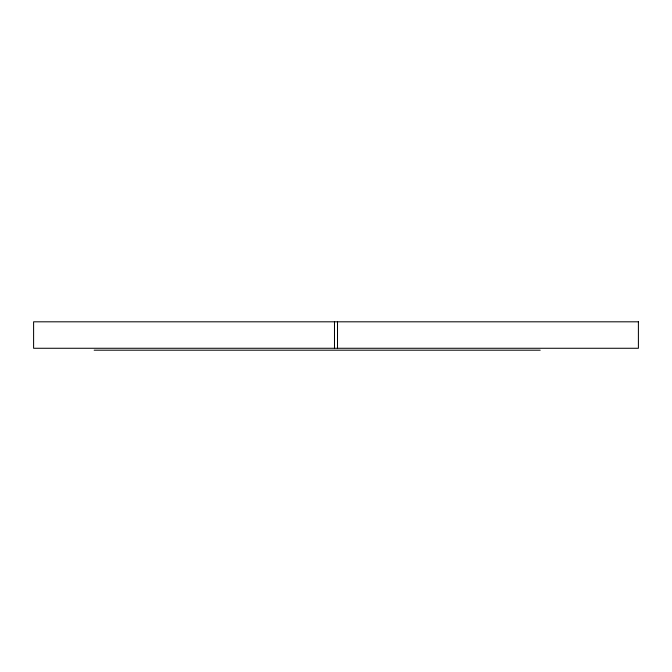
<?xml version="1.0" encoding="UTF-8"?>
<svg xmlns="http://www.w3.org/2000/svg" width="672" height="672" viewBox="0 0 672 672"><rect width="100%" height="100%" fill="white"/><g stroke="black" fill="none" stroke-linecap="round" stroke-linejoin="round"><path stroke-width="1.01" d="M94.164 350.188L540.204 350.188M337.512 321.812L337.512 348.272M334.488 321.812L334.488 348.272M638.4 321.812L33.6 321.812L33.6 348.272L638.4 348.272L638.4 321.812"/></g></svg>
